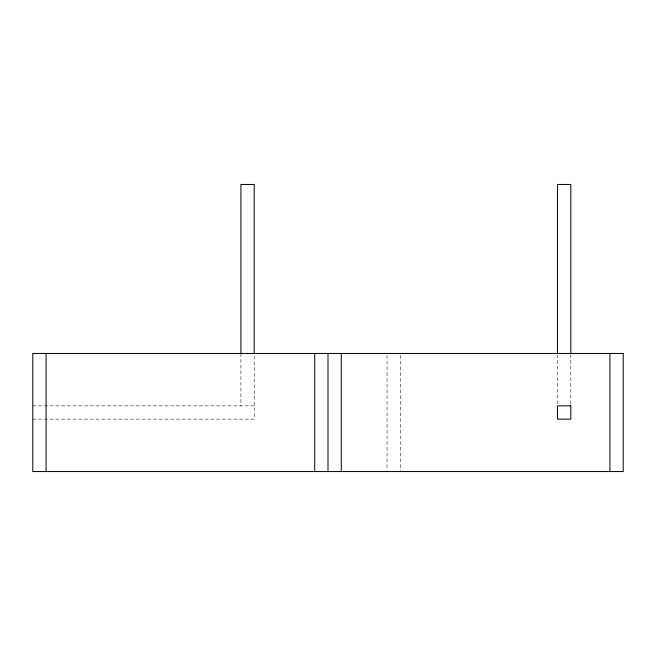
<?xml version="1.0" encoding="UTF-8"?>
<svg xmlns="http://www.w3.org/2000/svg" width="656" height="656" viewBox="0 0 656 656"><rect width="100%" height="100%" fill="white"/><g stroke="black" fill="none" stroke-linecap="round" stroke-linejoin="round"><path stroke-width="0.49" stroke-dasharray="3.28 2.46" d="M32.8 405.859L254.2 405.859M32.8 419.143L254.2 419.143L254.2 353.461M570.802 354.609L570.802 403.809M557.518 354.609L557.518 403.809M400.324 355.306L400.324 470.614M387.04 355.306L387.04 470.614M240.916 353.461L240.916 405.859"/><path stroke-width="0.98" d="M609.916 353.461L609.916 471.541M570.802 353.584L570.802 184.459L557.518 184.459L557.518 353.584M341.284 353.461L341.284 471.541M328 353.461L328 471.541M314.716 353.461L314.716 471.541M254.2 353.584L254.2 184.459L240.916 184.459L240.916 353.584M46.084 353.461L46.084 471.541M623.2 353.461L32.8 353.461L32.8 471.541L623.2 471.541L623.2 353.461M570.802 405.859L557.518 405.859L557.518 419.143L570.802 419.143L570.802 405.859"/></g></svg>
